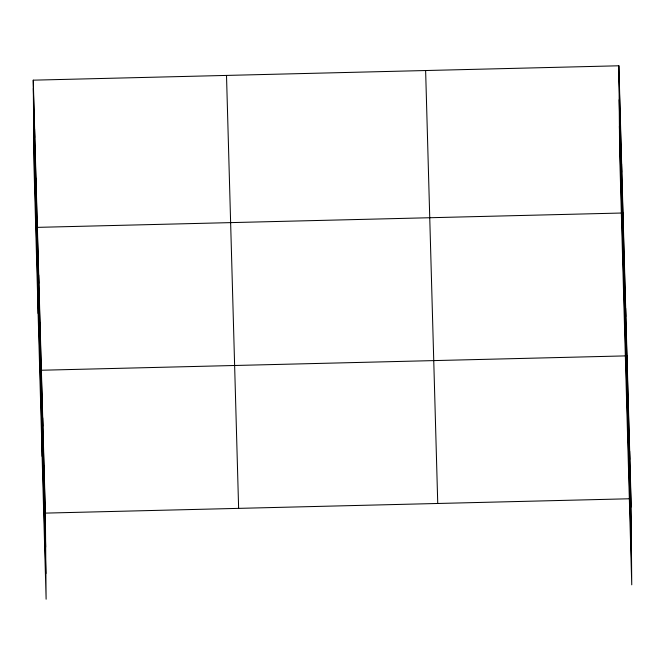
<?xml version="1.0" encoding="UTF-8"?>
<svg xmlns="http://www.w3.org/2000/svg" width="665" height="665" viewBox="0 0 665 665"><rect width="100%" height="100%" fill="white"/><g stroke="black" fill="none" stroke-linecap="round" stroke-linejoin="round"><path stroke-width="1" d="M33.25 80.166L45.37 513.114L46.118 599.215L33.998 166.267L33.25 80.166L618.882 65.785L631.002 498.733L631.75 584.834L619.63 151.886L618.882 65.785M620.944 213.041L37.373 227.363L38.121 313.473M624.942 355.908L41.371 370.239L42.119 456.34M45.37 513.114L628.94 498.783M618.949 74.064L631.068 507.013M619.173 99.742L631.293 532.69M619.406 126.209L631.526 559.157M425.625 70.532L437.745 503.48M226.507 75.419L238.627 508.368M33.325 88.437L45.444 521.385M33.549 114.122L45.669 547.071M33.774 140.581L45.893 573.529M629.664 451.111L629.738 459.382M628.334 403.489L628.408 411.76M627.004 355.858L627.752 441.967M625.665 308.236L625.74 316.515M624.335 260.613L624.402 268.884M622.997 212.991L623.753 299.092M621.625 163.922L621.7 172.193M620.254 114.854L620.329 123.133M44.04 465.483L44.106 473.763M42.701 417.861L42.776 426.14M40.033 322.616L40.108 330.887M38.703 274.986L38.778 283.265M35.993 178.295L36.068 186.574M34.622 129.234L34.696 137.505"/></g></svg>
